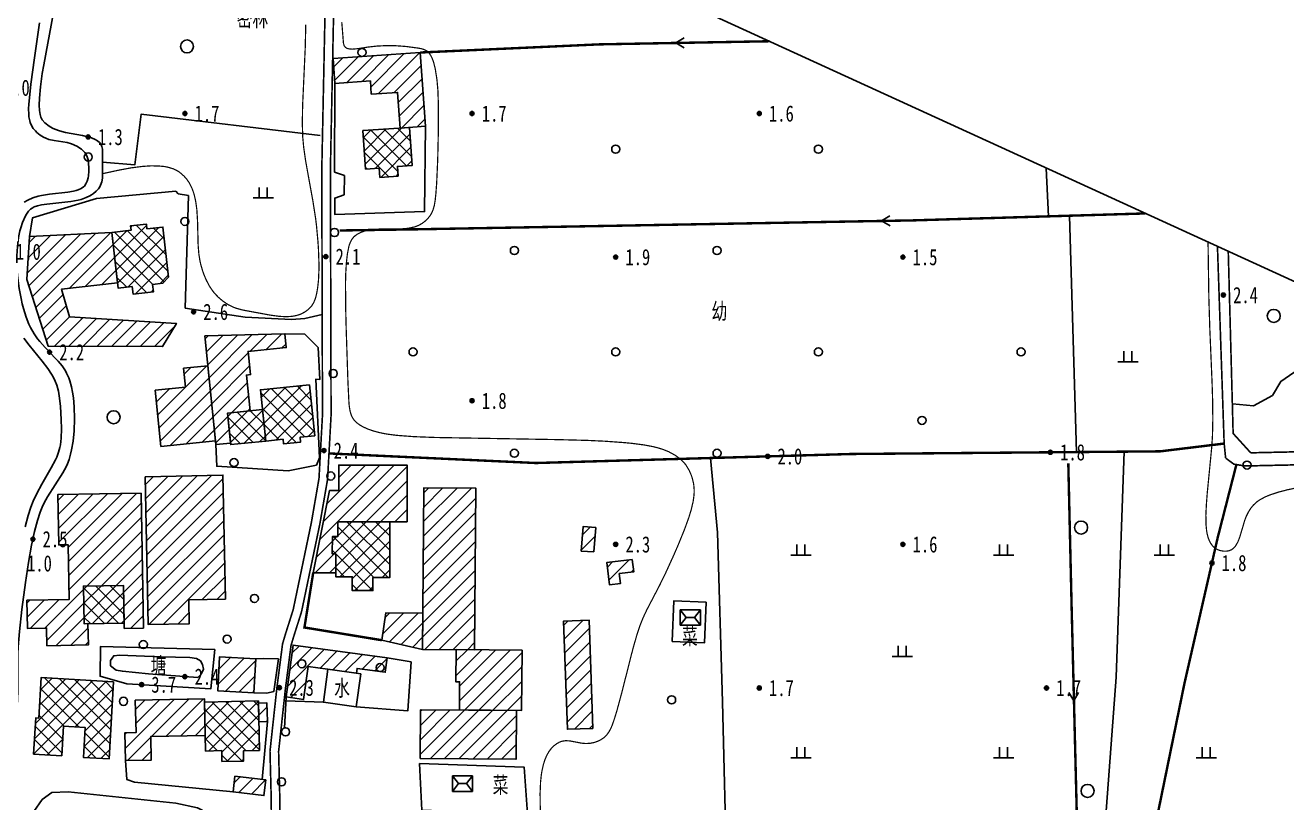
# Model space of a CAD drawing. Header units: metres. Extents: x 494039 to 619385, y 3351420 to 3402703.
# Drawn here: x 587163.4 to 587474.6, y 3394197.6 to 3394389.4 of the extents above; entities that cross this region are included whole.
import ezdxf
from ezdxf.enums import TextEntityAlignment as Align

# ---------------------------------------------------------------- set-up
doc = ezdxf.new("R2010")
doc.units = ezdxf.units.M
for name, pattern in [('2430', [0]), ('2450', [0]), ('4410a', [0]), ('4430', [0]), ('8521', [0]), ('8522', [0]), ('9610', [0])]:
    doc.linetypes.add(name, pattern=pattern)
for name, color, linetype in [('210100', 130, 'Continuous'), ('220200', 130, 'Continuous'), ('230102', 141, 'Continuous'), ('261000', 141, 'Continuous'), ('261301', 141, 'Continuous'), ('310300', 8, 'Continuous'), ('310500', 8, 'Continuous'), ('330400', 8, 'Continuous'), ('380201', 8, '2430'), ('380202', 8, '2450'), ('440100', 8, 'Continuous'), ('440300', 8, '4430'), ('510301', 8, 'Continuous'), ('720100', 8, 'Continuous'), ('760201', 8, '8521'), ('760202', 8, '8522'), ('810100', 8, '9610'), ('810302', 8, 'Continuous'), ('810501', 8, 'Continuous'), ('810502', 8, 'Continuous'), ('范围线', 8, 'Continuous')]:
    doc.layers.add(name, color=color, linetype=linetype)
doc.layers.add('710101', color=8, linetype='Continuous', lineweight=0)
pattern_1 = [(45, (0, 0), (-1.767766953, 1.767766953), []), (135, (0, 0), (-1.767766953, -1.767766953), [])]
pattern_2 = [(45, (0, 0), (-1.767766953, 1.767766953), [])]

# ---------------------------------------------------------------- blocks, each defined once
blk = doc.blocks.new('gc170')
at = {"linetype": 'Continuous'}
blk.add_circle((0, 0), 0.5, dxfattribs=at)
blk = doc.blocks.new('gu')
at = {"flags": 128}
for points in [[(3.75, 0), (-3.75, 0)], [(2.71, -0.6), (3.75, 0), (3.75, 0), (2.71, 0.6)]]:
    blk.add_lwpolyline(points, dxfattribs=at)
blk = doc.blocks.new('p_point')
for radius in [0.25, 0.2, 0.15, 0.1, 0.05]:
    blk.add_circle((0, 0), radius)
blk.add_point((0, 0))
blk = doc.blocks.new('vm')
at = {"linetype": 'Continuous'}
for p, q in [((1.25, 0), (-1.25, 0)), ((-0.5, 0), (-0.5, 1.3)), ((0.5, 1.3), (0.5, 0))]:
    blk.add_line(p, q, dxfattribs=at)
blk = doc.blocks.new('v1')
blk.add_circle((0, 0), 0.8)
blk = doc.blocks.new('mf')
for p, q in [((1.25, 0.95), (-1.25, 0.95)), ((-1.25, 0.95), (-1.25, -0.95)), ((0.5, 0), (-0.5, 0)), ((1.25, -0.95), (1.25, 0.95)), ((-1.25, -0.95), (1.25, -0.95))]:
    blk.add_line(p, q)
at = {"flags": 128}
for points in [[(-1.25, -0.95), (-0.5, 0), (-1.25, 0.95)], [(1.25, -0.95), (0.5, 0), (1.25, 0.95)]]:
    blk.add_lwpolyline(points, dxfattribs=at)
blk = doc.blocks.new('1-3&1-4')
at = {"layer": '310300', "linetype": 'Continuous'}
h = blk.add_hatch(dxfattribs=at)
h.set_pattern_fill('ANSI31', color=8, scale=20, style=0)
h.set_pattern_definition(pattern_2)
h.paths.add_polyline_path([(587255.8458, 3394364.0842), (587255.2409, 3394372.8878), (587248.7495, 3394372.4418), (587248.526, 3394375.6945), (587239.8057, 3394375.0953), (587239.3836, 3394381.2389), (587260.854, 3394382.7141), (587262.1045, 3394364.5142)])
h = blk.add_hatch(dxfattribs=at)
h.set_pattern_fill('ANSI31', color=8, scale=20, style=0)
h.set_pattern_definition(pattern_2)
h.paths.add_polyline_path([(587184.7721, 3394338.3382), (587186.1569, 3394325.9302), (587172.3662, 3394324.3669), (587174.2916, 3394317.5207), (587200.665, 3394315.8805), (587197.2608, 3394310.1551), (587169.0195, 3394310.3024), (587163.8126, 3394326.6832), (587164.4448, 3394337.2939)])
h = blk.add_hatch(dxfattribs=at)
h.set_pattern_fill('ANSI31', color=8, scale=20, style=0)
h.set_pattern_definition(pattern_2)
h.paths.add_polyline_path([(587213.2993, 3394293.7571), (587214.0483, 3394286.3603), (587210.4224, 3394285.9932), (587207.708, 3394312.8001), (587227.4435, 3394313.3341), (587227.7877, 3394309.9355), (587218.3818, 3394308.9831), (587218.962, 3394303.2531), (587217.9482, 3394303.1505), (587218.8425, 3394294.3184)])
h = blk.add_hatch(dxfattribs=at)
h.set_pattern_fill('ANSI31', color=8, scale=20, style=0)
h.set_pattern_definition(pattern_2)
h.paths.add_polyline_path([(587210.3303, 3394286.9026), (587196.8543, 3394285.5381), (587195.4512, 3394299.395), (587202.9109, 3394300.1504), (587202.4377, 3394304.8232), (587208.454, 3394305.4324)])
h = blk.add_hatch(dxfattribs=at)
h.set_pattern_fill('ANSI31', color=8, scale=20, style=0)
h.set_pattern_definition(pattern_2)
h.paths.add_polyline_path([(587239.9826, 3394254.3852), (587234.4321, 3394254.3904), (587238.4562, 3394274.7107), (587240.7452, 3394274.7085), (587240.751, 3394280.9478), (587257.5931, 3394280.932), (587257.5801, 3394266.9505), (587240.4721, 3394266.9665), (587240.4687, 3394263.2885), (587239.1503, 3394263.2897), (587239.1463, 3394259.0319), (587239.9869, 3394259.0312)])
h = blk.add_hatch(dxfattribs=at)
h.set_pattern_fill('ANSI31', color=8, scale=20, style=0)
h.set_pattern_definition(pattern_2)
h.paths.add_polyline_path([(587192.9754, 3394278.0841), (587212.1434, 3394278.4757), (587212.7686, 3394247.8703), (587203.7193, 3394247.6854), (587203.8393, 3394241.8104), (587193.7207, 3394241.6036)])
h = blk.add_hatch(dxfattribs=at)
h.set_pattern_fill('ANSI31', color=8, scale=20, style=0)
h.set_pattern_definition(pattern_2)
h.paths.add_polyline_path([(587177.8837, 3394241.8113), (587178.8659, 3394241.8284), (587178.9574, 3394236.5728), (587168.7169, 3394236.3946), (587168.6416, 3394240.719), (587163.9046, 3394240.6365), (587163.7833, 3394247.6056), (587174.1849, 3394247.7866), (587173.9497, 3394261.3019), (587171.6384, 3394261.2617), (587171.4228, 3394273.6529), (587191.9676, 3394274.0103), (587192.5468, 3394240.7199), (587187.8067, 3394240.6374), (587187.6217, 3394251.2739), (587177.722, 3394251.1016)])
h = blk.add_hatch(dxfattribs=at)
h.set_pattern_fill('ANSI31', color=8, scale=20, style=0)
h.set_pattern_definition(pattern_2)
h.paths.add_polyline_path([(587261.4062, 3394235.4843), (587261.7304, 3394275.3417), (587274.5516, 3394275.2374), (587274.2274, 3394235.38)])
h = blk.add_hatch(dxfattribs=at)
h.set_pattern_fill('ANSI31', color=8, scale=20, style=0)
h.set_pattern_definition(pattern_2)
h.paths.add_polyline_path([(587303.654, 3394259.5095), (587300.5425, 3394259.7497), (587301.0061, 3394265.7563), (587304.1176, 3394265.5162)])
h = blk.add_hatch(dxfattribs=at)
h.set_pattern_fill('ANSI31', color=8, scale=20, style=0)
h.set_pattern_definition(pattern_2)
h.paths.add_polyline_path([(587313.1266, 3394257.6907), (587313.4952, 3394254.6079), (587309.9328, 3394254.1819), (587310.2287, 3394251.7071), (587307.5694, 3394251.3891), (587306.9048, 3394256.9468)])
h = blk.add_hatch(dxfattribs=at)
h.set_pattern_fill('ANSI31', color=8, scale=20, style=0)
h.set_pattern_definition(pattern_2)
h.paths.add_polyline_path([(587261.4789, 3394244.4242), (587261.4062, 3394235.4843), (587251.3373, 3394237.7503), (587252.3298, 3394244.4917)])
h = blk.add_hatch(dxfattribs=at)
h.set_pattern_fill('ANSI31', color=8, scale=20, style=0)
h.set_pattern_definition(pattern_2)
h.paths.add_polyline_path([(587303.4297, 3394215.9877), (587297.1397, 3394215.7669), (587296.202, 3394242.4807), (587302.492, 3394242.7015)])
h = blk.add_hatch(dxfattribs=at)
h.set_pattern_fill('ANSI31', color=8, scale=20, style=0)
h.set_pattern_definition(pattern_2)
h.paths.add_polyline_path([(587252.6865, 3394233.439), (587252.2054, 3394229.8501), (587245.2341, 3394230.7847), (587245.0794, 3394229.6302), (587233.1541, 3394231.2289), (587232.0723, 3394223.1597), (587227.7405, 3394223.7404), (587229.4582, 3394236.5531)])
h = blk.add_hatch(dxfattribs=at)
h.set_pattern_fill('ANSI31', color=8, scale=20, style=0)
h.set_pattern_definition(pattern_2)
h.paths.add_polyline_path([(587285.9717, 3394235.2844), (587285.8507, 3394220.4078), (587270.5036, 3394220.5326), (587270.5602, 3394227.4826), (587269.6168, 3394227.4903), (587269.6812, 3394235.417)])
h = blk.add_hatch(dxfattribs=at)
h.set_pattern_fill('ANSI31', color=8, scale=20, style=0)
h.set_pattern_definition(pattern_2)
h.paths.add_polyline_path([(587220.2557, 3394233.1753), (587219.8031, 3394224.7935), (587210.8631, 3394225.2763), (587211.3157, 3394233.6581)])
h = blk.add_hatch(dxfattribs=at)
h.set_pattern_fill('ANSI31', color=8, scale=20, style=0)
h.set_pattern_definition(pattern_2)
h.paths.add_polyline_path([(587207.7825, 3394214.2755), (587194.3501, 3394213.9873), (587194.4746, 3394208.1867), (587188.1191, 3394208.0504), (587187.972, 3394214.9091), (587190.7106, 3394214.9679), (587190.54, 3394222.9221), (587207.5892, 3394223.2879)])
h = blk.add_hatch(dxfattribs=at)
h.set_pattern_fill('ANSI31', color=8, scale=20, style=0)
h.set_pattern_definition(pattern_2)
h.paths.add_polyline_path([(587220.9244, 3394222.2334), (587223.0183, 3394222.2783), (587223.1173, 3394217.6624), (587221.0234, 3394217.6175)])
h = blk.add_hatch(dxfattribs=at)
h.set_pattern_fill('ANSI31', color=8, scale=20, style=0)
h.set_pattern_definition(pattern_2)
h.paths.add_polyline_path([(587284.5766, 3394220.4181), (587284.4787, 3394208.3827), (587260.8283, 3394208.5751), (587260.9262, 3394220.6105)])
h = blk.add_hatch(dxfattribs=at)
h.set_pattern_fill('ANSI31', color=8, scale=20, style=0)
h.set_pattern_definition(pattern_2)
h.paths.add_polyline_path([(587222.7381, 3394203.2641), (587222.2624, 3394199.3993), (587214.6473, 3394200.3367), (587215.123, 3394204.2015)])
at = {"layer": '310500', "linetype": 'Continuous'}
h = blk.add_hatch(dxfattribs=at)
h.set_pattern_fill('ANSI37', color=8, scale=20, style=0)
h.set_pattern_definition(pattern_1)
h.paths.add_polyline_path([(587258.2043, 3394364.2462), (587258.8488, 3394354.866), (587255.2048, 3394354.6156), (587255.3687, 3394352.2298), (587250.8998, 3394351.9228), (587250.7426, 3394354.2101), (587247.3628, 3394353.9779), (587246.7115, 3394363.4566)])
h = blk.add_hatch(dxfattribs=at)
h.set_pattern_fill('ANSI37', color=8, scale=20, style=0)
h.set_pattern_definition(pattern_1)
h.paths.add_polyline_path([(587198.7278, 3394327.3358), (587197.3681, 3394325.7892), (587194.8202, 3394325.5048), (587195.0243, 3394323.6761), (587189.9704, 3394323.1121), (587189.763, 3394324.9704), (587186.307, 3394324.5847), (587184.7721, 3394338.3382), (587189.5072, 3394338.8667), (587189.3847, 3394339.9639), (587193.2604, 3394340.3964), (587193.3917, 3394339.2198), (587197.3521, 3394339.6619)])
h = blk.add_hatch(dxfattribs=at)
h.set_pattern_fill('ANSI37', color=8, scale=20, style=0)
h.set_pattern_definition(pattern_1)
h.paths.add_polyline_path([(587233.5284, 3394300.7721), (587234.8034, 3394288.1802), (587231.21, 3394287.8164), (587231.3322, 3394286.6088), (587227.1161, 3394286.1819), (587227.0026, 3394287.3025), (587222.709, 3394286.8677), (587221.4251, 3394299.5466)])
h = blk.add_hatch(dxfattribs=at)
h.set_pattern_fill('ANSI37', color=8, scale=20, style=0)
h.set_pattern_definition(pattern_1)
h.paths.add_polyline_path([(587222.709, 3394286.8677), (587214.0853, 3394285.9945), (587213.2993, 3394293.7571), (587221.923, 3394294.6303)])
h = blk.add_hatch(dxfattribs=at)
h.set_pattern_fill('ANSI37', color=8, scale=20, style=0)
h.set_pattern_definition(pattern_1)
h.paths.add_polyline_path([(587253.3061, 3394266.9545), (587253.2933, 3394253.2108), (587249.1576, 3394253.2146), (587249.1546, 3394249.9947), (587244.0571, 3394249.9994), (587244.0603, 3394253.4143), (587239.9817, 3394253.4181), (587239.9869, 3394259.0312), (587239.1463, 3394259.0319), (587239.1503, 3394263.2897), (587240.4687, 3394263.2885), (587240.4721, 3394266.9665)])
h = blk.add_hatch(dxfattribs=at)
h.set_pattern_fill('ANSI37', color=8, scale=20, style=0)
h.set_pattern_definition(pattern_1)
h.paths.add_polyline_path([(587187.6217, 3394251.2739), (587187.7833, 3394241.9836), (587177.8837, 3394241.8113), (587177.722, 3394251.1016)])
h = blk.add_hatch(dxfattribs=at)
h.set_pattern_fill('ANSI37', color=8, scale=20, style=0)
h.set_pattern_definition(pattern_1)
h.paths.add_polyline_path([(587185.1872, 3394227.5072), (587184.0642, 3394208.4459), (587177.7469, 3394208.8181), (587178.1823, 3394216.2089), (587172.8255, 3394216.5245), (587172.3976, 3394209.2608), (587165.4528, 3394209.6699), (587165.9782, 3394218.5882), (587166.7605, 3394218.5422), (587167.3505, 3394228.558)])
h = blk.add_hatch(dxfattribs=at)
h.set_pattern_fill('ANSI37', color=8, scale=20, style=0)
h.set_pattern_definition(pattern_1)
h.paths.add_polyline_path([(587221.1753, 3394210.5387), (587217.212, 3394210.4536), (587217.2658, 3394207.9482), (587211.9138, 3394207.8334), (587211.8567, 3394210.499), (587207.8654, 3394210.4134), (587207.6068, 3394222.465), (587220.9133, 3394222.7504)])
at = {"layer": '210100', "color": 141, "linetype": 'Continuous', "flags": 128}
for points in [[(587163.3415, 3394265.6741), (587164.1081, 3394268.489), (587164.8006, 3394270.5991), (587165.368, 3394272.041), (587166.2494, 3394273.9116), (587167.5037, 3394276.2365), (587169.8077, 3394280.2855), (587170.8275, 3394282.2411), (587171.1428, 3394282.9346), (587171.6132, 3394284.1702), (587171.9062, 3394285.2472), (587172.0464, 3394285.9755), (587172.2356, 3394287.6066), (587172.3088, 3394289.8755), (587172.2625, 3394292.216), (587172.0994, 3394295.36), (587171.873, 3394297.4902), (587171.5705, 3394299.1911), (587171.173, 3394300.6534), (587170.785, 3394301.6702), (587170.2577, 3394302.7257), (587169.8806, 3394303.3661), (587168.955, 3394304.7353), (587167.557, 3394306.543), (587164.316, 3394310.5493), (587163.0769, 3394312.2607)], [(587163.0946, 3394345.8046), (587164.0128, 3394346.3246), (587165.2559, 3394346.8535), (587166.6051, 3394347.2603), (587167.3678, 3394347.4341), (587169.4039, 3394347.7692), (587173.8679, 3394348.2746), (587175.3123, 3394348.5244), (587175.9343, 3394348.6832), (587176.4073, 3394348.8375), (587177.1661, 3394349.1786), (587177.7277, 3394349.5583), (587177.9712, 3394349.7837), (587178.3689, 3394350.3123), (587178.6535, 3394350.9369), (587178.8768, 3394351.7821), (587178.9595, 3394352.3076), (587179.0509, 3394353.471), (587179.0626, 3394354.4389), (587179.0287, 3394355.1355), (587178.8693, 3394356.2211), (587178.6339, 3394357.0013), (587178.4713, 3394357.3685), (587178.058, 3394358.0277), (587177.2754, 3394358.8359), (587176.1485, 3394359.604), (587174.7914, 3394360.2117), (587173.6881, 3394360.5218), (587170.533, 3394361.0076), (587169.2359, 3394361.2892), (587168.4348, 3394361.5693), (587167.8944, 3394361.8267), (587167.0345, 3394362.3638), (587166.2467, 3394363.0157), (587165.8882, 3394363.3785), (587165.3754, 3394364.003), (587164.9522, 3394364.6753), (587164.6152, 3394365.4464), (587164.4875, 3394365.8649), (587164.3004, 3394366.8383), (587164.2464, 3394367.3942), (587164.2282, 3394368.8712), (587164.2848, 3394369.9058), (587164.7976, 3394374.9164), (587165.6852, 3394381.4249), (587166.9331, 3394390.038)]]:
    blk.add_lwpolyline(points, dxfattribs=at)
at = {"layer": '220200', "color": 141, "linetype": 'Continuous', "const_width": 0.6, "elevation": 2.5108, "flags": 128}
blk.add_lwpolyline([(587346.9867, 3394385.4898), (587305.0506, 3394384.724), (587260.854, 3394382.7141)], dxfattribs=at)
at = {"layer": '220200', "color": 141, "linetype": 'Continuous', "const_width": 0.6, "flags": 128}
for points in [[(587439.732, 3394343.0147), (587382.1502, 3394341.2967), (587260.1738, 3394339.106), (587240.9575, 3394338.8128)], [(587233.2328, 3394177.4982), (587238.9839, 3394177.3027), (587291.9549, 3394178.1783), (587413.581, 3394180.4248), (587423.1671, 3394180.7389), (587421.5379, 3394246.0063), (587420.718, 3394281.3492)]]:
    blk.add_lwpolyline(points, dxfattribs=at)
at = {"layer": '230102', "color": 141, "linetype": 'Continuous', "elevation": 2.4057, "flags": 128}
blk.add_lwpolyline([(587196.9272, 3394233.652), (587186.6513, 3394234.0252), (587185.2304, 3394233.8937), (587184.4433, 3394232.7753), (587184.3947, 3394231.4618), (587185.8207, 3394230.3701), (587187.3514, 3394230.0703), (587193.7959, 3394229.412), (587205.9635, 3394228.5245), (587206.8237, 3394229.3554), (587207.3403, 3394230.6347), (587207.1378, 3394231.7313), (587206.5941, 3394232.6646), (587205.602, 3394233.2544), (587204.0176, 3394233.464)], close=True, dxfattribs=at)
at = {"layer": '261000', "color": 141, "linetype": 'Continuous', "elevation": 2.8232, "flags": 128}
blk.add_lwpolyline([(587246.1526, 3394229.4863), (587245.0605, 3394221.3407), (587236.9388, 3394222.4296), (587238.0308, 3394230.5751)], close=True, dxfattribs=at)
at = {"layer": '310300', "color": 8, "linetype": 'Continuous', "flags": 128}
for points in [[(587255.8458, 3394364.0842), (587255.2409, 3394372.8878), (587248.7495, 3394372.4418), (587248.526, 3394375.6945), (587239.8057, 3394375.0953), (587239.3836, 3394381.2389), (587260.854, 3394382.7141), (587262.1045, 3394364.5142)], [(587184.7721, 3394338.3382), (587186.1569, 3394325.9302), (587172.3662, 3394324.3669), (587174.2916, 3394317.5207), (587200.665, 3394315.8805), (587197.2608, 3394310.1551), (587169.0195, 3394310.3024), (587163.8126, 3394326.6832), (587164.4448, 3394337.2939)], [(587213.2993, 3394293.7571), (587214.0483, 3394286.3603), (587210.4224, 3394285.9932), (587207.708, 3394312.8001), (587227.4435, 3394313.3341), (587227.7877, 3394309.9355), (587218.3818, 3394308.9831), (587218.962, 3394303.2531), (587217.9482, 3394303.1505), (587218.8425, 3394294.3184)], [(587239.9826, 3394254.3852), (587234.4321, 3394254.3904), (587238.4562, 3394274.7107), (587240.7452, 3394274.7085), (587240.751, 3394280.9478), (587257.5931, 3394280.932), (587257.5801, 3394266.9505), (587240.4721, 3394266.9665), (587240.4687, 3394263.2885), (587239.1503, 3394263.2897), (587239.1463, 3394259.0319), (587239.9869, 3394259.0312)], [(587192.9754, 3394278.0841), (587212.1434, 3394278.4757), (587212.7686, 3394247.8703), (587203.7193, 3394247.6854), (587203.8393, 3394241.8104), (587193.7207, 3394241.6036)], [(587177.8837, 3394241.8113), (587178.8659, 3394241.8284), (587178.9574, 3394236.5728), (587168.7169, 3394236.3946), (587168.6416, 3394240.719), (587163.9046, 3394240.6365), (587163.7833, 3394247.6056), (587174.1849, 3394247.7866), (587173.9497, 3394261.3019), (587171.6384, 3394261.2617), (587171.4228, 3394273.6529), (587191.9676, 3394274.0103), (587192.5468, 3394240.7199), (587187.8067, 3394240.6374), (587187.6217, 3394251.2739), (587177.722, 3394251.1016)], [(587303.654, 3394259.5095), (587300.5425, 3394259.7497), (587301.0061, 3394265.7563), (587304.1176, 3394265.5162)], [(587313.1266, 3394257.6907), (587313.4952, 3394254.6079), (587309.9328, 3394254.1819), (587310.2287, 3394251.7071), (587307.5694, 3394251.3891), (587306.9048, 3394256.9468)], [(587261.4789, 3394244.4242), (587261.4062, 3394235.4843), (587251.3373, 3394237.7503), (587252.3298, 3394244.4917)], [(587303.4297, 3394215.9877), (587297.1397, 3394215.7669), (587296.202, 3394242.4807), (587302.492, 3394242.7015)], [(587285.9717, 3394235.2844), (587285.8507, 3394220.4078), (587270.5036, 3394220.5326), (587270.5602, 3394227.4826), (587269.6168, 3394227.4903), (587269.6812, 3394235.417)], [(587220.9244, 3394222.2334), (587223.0183, 3394222.2783), (587223.1173, 3394217.6624), (587221.0234, 3394217.6175)], [(587284.5766, 3394220.4181), (587284.4787, 3394208.3827), (587260.8283, 3394208.5751), (587260.9262, 3394220.6105)], [(587222.7381, 3394203.2641), (587222.2624, 3394199.3993), (587214.6473, 3394200.3367), (587215.123, 3394204.2015)]]:
    blk.add_lwpolyline(points, close=True, dxfattribs=at)
for points, elevation in [([(587210.3303, 3394286.9026), (587196.8543, 3394285.5381), (587195.4512, 3394299.395), (587202.9109, 3394300.1504), (587202.4377, 3394304.8232), (587208.454, 3394305.4324)], 6.5461), ([(587261.4062, 3394235.4843), (587261.7304, 3394275.3417), (587274.5516, 3394275.2374), (587274.2274, 3394235.38)], 6.9093), ([(587252.6865, 3394233.439), (587252.2054, 3394229.8501), (587245.2341, 3394230.7847), (587245.0794, 3394229.6302), (587233.1541, 3394231.2289), (587232.0723, 3394223.1597), (587227.7405, 3394223.7404), (587229.4582, 3394236.5531)], 4.7858), ([(587220.2557, 3394233.1753), (587219.8031, 3394224.7935), (587210.8631, 3394225.2763), (587211.3157, 3394233.6581)], 5.3329), ([(587207.7825, 3394214.2755), (587194.3501, 3394213.9873), (587194.4746, 3394208.1867), (587188.1191, 3394208.0504), (587187.972, 3394214.9091), (587190.7106, 3394214.9679), (587190.54, 3394222.9221), (587207.5892, 3394223.2879)], 5.9038)]:
    blk.add_lwpolyline(points, close=True, dxfattribs=dict(at, elevation=elevation))
at = {"layer": '310500', "color": 8, "linetype": 'Continuous', "flags": 128}
for points in [[(587258.2043, 3394364.2462), (587258.8488, 3394354.866), (587255.2048, 3394354.6156), (587255.3687, 3394352.2298), (587250.8998, 3394351.9228), (587250.7426, 3394354.2101), (587247.3628, 3394353.9779), (587246.7115, 3394363.4566)], [(587253.3061, 3394266.9545), (587253.2933, 3394253.2108), (587249.1576, 3394253.2146), (587249.1546, 3394249.9947), (587244.0571, 3394249.9994), (587244.0603, 3394253.4143), (587239.9817, 3394253.4181), (587239.9869, 3394259.0312), (587239.1463, 3394259.0319), (587239.1503, 3394263.2897), (587240.4687, 3394263.2885), (587240.4721, 3394266.9665)], [(587187.6217, 3394251.2739), (587187.7833, 3394241.9836), (587177.8837, 3394241.8113), (587177.722, 3394251.1016)], [(587185.1872, 3394227.5072), (587184.0642, 3394208.4459), (587177.7469, 3394208.8181), (587178.1823, 3394216.2089), (587172.8255, 3394216.5245), (587172.3976, 3394209.2608), (587165.4528, 3394209.6699), (587165.9782, 3394218.5882), (587166.7605, 3394218.5422), (587167.3505, 3394228.558)]]:
    blk.add_lwpolyline(points, close=True, dxfattribs=at)
for points, elevation in [([(587198.7278, 3394327.3358), (587197.3681, 3394325.7892), (587194.8202, 3394325.5048), (587195.0243, 3394323.6761), (587189.9704, 3394323.1121), (587189.763, 3394324.9704), (587186.307, 3394324.5847), (587184.7721, 3394338.3382), (587189.5072, 3394338.8667), (587189.3847, 3394339.9639), (587193.2604, 3394340.3964), (587193.3917, 3394339.2198), (587197.3521, 3394339.6619)], 14.0979), ([(587233.5284, 3394300.7721), (587234.8034, 3394288.1802), (587231.21, 3394287.8164), (587231.3322, 3394286.6088), (587227.1161, 3394286.1819), (587227.0026, 3394287.3025), (587222.709, 3394286.8677), (587221.4251, 3394299.5466)], 10.2918), ([(587222.709, 3394286.8677), (587214.0853, 3394285.9945), (587213.2993, 3394293.7571), (587221.923, 3394294.6303)], 9.0429), ([(587221.1753, 3394210.5387), (587217.212, 3394210.4536), (587217.2658, 3394207.9482), (587211.9138, 3394207.8334), (587211.8567, 3394210.499), (587207.8654, 3394210.4134), (587207.6068, 3394222.465), (587220.9133, 3394222.7504)], 10.8315)]:
    blk.add_lwpolyline(points, close=True, dxfattribs=dict(at, elevation=elevation))
at = {"layer": '330400', "color": 8, "linetype": 'Continuous', "flags": 128}
for points, elevation in [([(587322.9766, 3394237.4358), (587323.3658, 3394247.4379), (587331.3653, 3394247.1267), (587330.9761, 3394237.1246)], 6.078), ([(587260.6703, 3394207.3347), (587286.4708, 3394206.4395), (587287.2875, 3394194.8932), (587261.233, 3394195.8296)], 5.1494)]:
    blk.add_lwpolyline(points, close=True, dxfattribs=dict(at, elevation=elevation))
at = {"layer": '380201', "color": 8, "linetype": '2430', "const_width": 0.6, "flags": 128}
blk.add_lwpolyline([(587234.4321, 3394254.3904), (587232.266, 3394240.882), (587251.3373, 3394237.7503)], dxfattribs=at)
at = {"layer": '380202', "color": 8, "linetype": '2450', "flags": 128}
for points, elevation in [([(587239.8057, 3394375.0953), (587239.7188, 3394353.2163), (587242.1222, 3394352.3365), (587242.0609, 3394347.6193), (587239.7455, 3394346.8013), (587239.7353, 3394342.7851), (587261.923, 3394343.4944), (587262.1045, 3394364.5142)], 4.6885), ([(587336.4957, 3394178.9865), (587335.3878, 3394222.5784), (587334.1867, 3394264.2844), (587332.4673, 3394282.686)], 3.01), ([(587221.8401, 3394203.3747), (587223.1173, 3394217.6624)], 5.0274)]:
    blk.add_lwpolyline(points, dxfattribs=dict(at, elevation=elevation))
for points in [[(587202.8003, 3394319.6793), (587203.634, 3394347.4033), (587201.1309, 3394347.8674), (587200.5029, 3394348.5331), (587180.9762, 3394346.6869), (587165.1468, 3394341.927), (587164.4448, 3394337.2939)], [(587210.4224, 3394285.9932), (587210.6167, 3394280.6718), (587228.2381, 3394279.5562), (587235.2188, 3394280.9636), (587235.9662, 3394282.7128), (587235.0661, 3394302.1105), (587236.0796, 3394302.093), (587235.6371, 3394309.9595), (587232.3243, 3394313.2444), (587227.4435, 3394313.3341)], [(587219.8031, 3394224.7935), (587223.0042, 3394224.6857), (587224.7282, 3394225.1238), (587225.8324, 3394233.1252), (587222.2186, 3394233.2008), (587220.2557, 3394233.1753)], [(587245.0605, 3394221.3407), (587257.7345, 3394220.3038), (587258.56, 3394232.3719), (587252.6865, 3394233.439)], [(587227.7405, 3394223.7404), (587227.319, 3394216.045)], [(587227.6877, 3394222.7776), (587236.9388, 3394222.4296)], [(587188.1191, 3394208.0504), (587188.4128, 3394203.4057), (587190.3473, 3394202.7458), (587214.6473, 3394200.3367)]]:
    blk.add_lwpolyline(points, dxfattribs=at)
at = {"layer": '440100', "color": 8, "linetype": '4410a', "const_width": 0.4, "flags": 128}
for points in [[(587228.6095, 3394054.9542), (587228.8219, 3394060.3786), (587228.4119, 3394063.3585), (587227.1099, 3394081.4956), (587227.4789, 3394098.5319), (587226.9087, 3394123.9293), (587225.3353, 3394154.4915), (587224.2911, 3394177.8449), (587224.0581, 3394199.2315), (587223.7702, 3394210.3833), (587225.4543, 3394225.8973), (587226.868, 3394236.8466), (587227.5328, 3394239.1008), (587229.4885, 3394245.2707), (587233.9907, 3394266.8487), (587235.8578, 3394277.6496), (587236.7171, 3394293.2939), (587236.5452, 3394353.7353), (587237.3249, 3394391.6639), (587238.618, 3394407.1067), (587240.8997, 3394423.6712), (587241.355, 3394429.3145), (587241.0565, 3394431.4553), (587240.0233, 3394433.8284), (587239.0103, 3394434.9405)], [(587457.5186, 3394334.8689), (587459.1728, 3394286.2529), (587459.5336, 3394282.671)], [(587465.7261, 3394283.9692), (587538.9242, 3394285.577), (587551.774, 3394285.9951), (587564.0534, 3394286.0784)]]:
    blk.add_lwpolyline(points, dxfattribs=at)
at = {"layer": '440100', "color": 8, "linetype": 'Continuous', "const_width": 0.4, "flags": 128}
for points in [[(587231.675, 3394055.2064), (587230.5229, 3394063.5793), (587229.233, 3394081.5487), (587229.6008, 3394098.5327), (587229.0289, 3394124.0077), (587227.4542, 3394154.5934), (587226.412, 3394177.9038), (587226.1792, 3394199.2704), (587225.8946, 3394210.2959), (587227.561, 3394225.647), (587228.9504, 3394236.408), (587229.5615, 3394238.4803), (587231.5432, 3394244.7321), (587236.0748, 3394266.4513), (587237.9692, 3394277.4099), (587238.8387, 3394293.2394), (587238.6667, 3394353.7158), (587239.4445, 3394391.5535), (587240.7273, 3394406.8733), (587243.0094, 3394423.441), (587243.4883, 3394429.3764), (587243.1175, 3394432.0359), (587242.5608, 3394433.3144)], [(587460.1827, 3394333.6488), (587461.3865, 3394288.7441), (587465.7261, 3394283.9692)], [(587459.5336, 3394282.671), (587461.57, 3394281.168), (587464.334, 3394280.727), (587539.0117, 3394282.3673), (587551.8371, 3394282.7846), (587570.9621, 3394282.9144)]]:
    blk.add_lwpolyline(points, dxfattribs=at)
at = {"layer": '440300', "color": 8, "linetype": '4430', "const_width": 0.6, "flags": 128}
for points in [[(587238.3211, 3394283.817), (587289.371, 3394281.4535), (587367.2103, 3394283.6795), (587443.4093, 3394284.3335), (587459.1728, 3394286.2529)], [(587402.8129, 3394043.8267), (587415.2359, 3394080.7917), (587431.3252, 3394143.8864), (587440.4504, 3394183.4975), (587449.3706, 3394227.0785), (587457.571, 3394263.0256), (587462.1921, 3394281.0688)]]:
    blk.add_lwpolyline(points, dxfattribs=at)
at = {"layer": '710101', "color": 8, "linetype": 'Continuous', "const_width": 0.3, "elevation": 2, "flags": 128}
for points in [[(587232.5948, 3394389.5935), (587232.4664, 3394383.9236), (587231.8189, 3394369.7325), (587231.7438, 3394365.2023), (587231.8489, 3394361.8171), (587232.0766, 3394359.3511), (587232.5666, 3394355.9361), (587234.3494, 3394346.0848), (587235.0096, 3394341.8912), (587235.243, 3394339.9746), (587235.5975, 3394336.1257), (587235.7232, 3394334.1976), (587235.8475, 3394330.7278), (587235.8478, 3394329.1881), (587235.7299, 3394326.5013), (587235.516, 3394324.5916), (587235.3159, 3394323.4514), (587235.0634, 3394322.3849), (587234.9036, 3394321.8651), (587234.554, 3394321.0171), (587234.0303, 3394320.1806), (587233.189, 3394319.3053), (587232.4502, 3394318.7578), (587231.377, 3394318.1897), (587230.272, 3394317.8241), (587229.1354, 3394317.6217), (587227.7399, 3394317.5467), (587226.0807, 3394317.6311), (587223.9187, 3394317.9188), (587217.5335, 3394319.0949), (587216.6712, 3394319.2813), (587215.2699, 3394319.684), (587214.7011, 3394319.9017), (587213.5873, 3394320.4473), (587213.0501, 3394320.7677), (587212.0207, 3394321.4914), (587211.0607, 3394322.3126), (587210.1844, 3394323.2204), (587209.7505, 3394323.7464), (587209.0329, 3394324.7691), (587208.6651, 3394325.3809), (587208.0109, 3394326.6524), (587207.4554, 3394327.9738), (587207.1552, 3394328.8186), (587206.6617, 3394330.5387), (587206.4702, 3394331.4087), (587206.2245, 3394332.9676), (587206.0405, 3394335.1552), (587205.8882, 3394341.2734), (587205.719, 3394343.9777), (587205.4302, 3394346.0438), (587205.0944, 3394347.5324), (587204.8985, 3394348.195), (587204.4641, 3394349.3564), (587203.7896, 3394350.6538), (587203.2261, 3394351.4621), (587202.5799, 3394352.2082), (587201.4799, 3394353.169), (587200.7988, 3394353.6041), (587199.8982, 3394354.0269), (587198.4625, 3394354.4529), (587197.7146, 3394354.589), (587196.1745, 3394354.7385), (587194.327, 3394354.7499), (587192.1844, 3394354.6053), (587189.5178, 3394354.2596), (587186.5793, 3394353.7162), (587182.4661, 3394352.8254)], [(587241.4735, 3394390.2674), (587241.8943, 3394384.9901), (587242.06, 3394384.3856), (587242.4008, 3394383.9593), (587242.7159, 3394383.7692), (587242.9916, 3394383.6692), (587243.6283, 3394383.5621), (587244.1044, 3394383.5479), (587245.4178, 3394383.6548), (587247.9466, 3394384.0521), (587250.2247, 3394384.3078), (587252.5577, 3394384.4143), (587253.7908, 3394384.4117), (587254.999, 3394384.3727), (587257.3953, 3394384.1948), (587260.3624, 3394383.794), (587261.0742, 3394383.6587), (587261.8301, 3394383.4364), (587262.3154, 3394383.1969), (587262.724, 3394382.8849), (587263.1838, 3394382.3623), (587263.5609, 3394381.7433), (587263.9381, 3394380.8729), (587264.1236, 3394380.3171), (587264.5513, 3394378.6012), (587264.9671, 3394375.9679), (587265.19, 3394373.3837), (587265.3247, 3394369.5579), (587265.3173, 3394363.8694), (587265.1459, 3394356.3047), (587264.8949, 3394350.6034), (587264.709, 3394348.0444), (587264.5189, 3394346.2153), (587264.2811, 3394344.8699), (587263.9756, 3394343.8352), (587263.6079, 3394343.018), (587263.1239, 3394342.2664), (587262.5355, 3394341.5788), (587262.1787, 3394341.2348), (587261.4053, 3394340.6234), (587260.465, 3394340.0802), (587259.4374, 3394339.6875), (587257.8217, 3394339.3461), (587256.1438, 3394339.2057), (587251.5317, 3394339.1947), (587249.5137, 3394339.1038), (587248.0944, 3394338.9096), (587246.981, 3394338.6345), (587246.1869, 3394338.3455), (587245.3949, 3394337.9488), (587244.7715, 3394337.5166), (587244.4199, 3394337.1929), (587244.1054, 3394336.8181), (587243.737, 3394336.2208), (587243.3868, 3394335.3938), (587243.2242, 3394334.866), (587242.8445, 3394332.9269), (587242.6037, 3394330.7612), (587242.4428, 3394327.9218), (587242.3966, 3394325.8145), (587242.4434, 3394319.5464), (587242.5618, 3394314.691), (587243.0003, 3394301.3991), (587243.2488, 3394296.2507), (587243.3287, 3394295.4437), (587243.5378, 3394294.2207), (587243.8194, 3394293.2874), (587244.1838, 3394292.5313), (587244.5757, 3394291.9839), (587245.0699, 3394291.4773), (587245.8419, 3394290.8854), (587246.7128, 3394290.3763), (587247.8967, 3394289.8398), (587249.2652, 3394289.3617), (587250.7278, 3394288.9699), (587251.8093, 3394288.7417), (587252.8878, 3394288.5554), (587255.0377, 3394288.2771), (587259.3207, 3394287.9526), (587264.6596, 3394287.7505), (587294.5165, 3394287.2302), (587301.9986, 3394287.0378), (587306.4126, 3394286.8287), (587311.2392, 3394286.481), (587313.0882, 3394286.3002), (587316.0263, 3394285.9175), (587318.202, 3394285.5114), (587319.2762, 3394285.2508), (587320.6885, 3394284.8211), (587322.1063, 3394284.2517), (587323.7889, 3394283.3368), (587325.1351, 3394282.332), (587325.8497, 3394281.6288), (587326.3979, 3394280.9478), (587327.2078, 3394279.5951), (587327.6824, 3394278.5002), (587327.898, 3394277.8724), (587328.2229, 3394276.5931), (587328.3292, 3394275.9487), (587328.414, 3394274.9275), (587328.4012, 3394273.9213), (587328.3093, 3394272.923), (587328.1533, 3394271.931), (587327.6952, 3394269.9615), (587327.0986, 3394268.006), (587326.0423, 3394265.0902), (587324.4649, 3394261.2248), (587323.423, 3394258.8209), (587321.4708, 3394254.5287), (587319.8709, 3394251.2496), (587316.6997, 3394245.1745), (587315.7482, 3394243.1255), (587315.0608, 3394241.3813), (587314.2702, 3394239.0096), (587313.3039, 3394235.6359), (587310.5758, 3394224.8763), (587309.376, 3394220.4375), (587308.7439, 3394218.3567), (587308.1699, 3394216.7247), (587307.934, 3394216.1694), (587307.4313, 3394215.2048), (587306.9314, 3394214.4877), (587306.5423, 3394214.0571), (587306.1644, 3394213.7203), (587305.49, 3394213.2517), (587304.747, 3394212.8689), (587303.8516, 3394212.5429), (587302.8104, 3394212.3177), (587301.6283, 3394212.2541), (587300.5414, 3394212.3691), (587297.7141, 3394212.9074), (587296.6896, 3394212.9586), (587295.911, 3394212.8518), (587295.4927, 3394212.723), (587295.1407, 3394212.5746), (587294.4624, 3394212.1878), (587293.8307, 3394211.7032), (587293.1195, 3394210.9835), (587292.5875, 3394210.2727), (587292.0754, 3394209.3817), (587291.6081, 3394208.3006), (587291.2037, 3394207.027), (587290.8481, 3394205.4202), (587290.7073, 3394204.5329), (587290.5225, 3394202.8038), (587290.401, 3394199.9454), (587290.4526, 3394195.67)], [(587476.8639, 3394275.2907), (587474.7235, 3394274.8354), (587472.5935, 3394274.2765), (587470.5991, 3394273.6286), (587469.2366, 3394273.0695), (587467.8079, 3394272.2814), (587467.1199, 3394271.7729), (587466.3767, 3394271.0663), (587465.7238, 3394270.2621), (587465.1541, 3394269.3656), (587464.6616, 3394268.3806), (587464.2801, 3394267.4208), (587463.0002, 3394263.117), (587462.5336, 3394261.9361), (587461.9432, 3394260.9354), (587461.5302, 3394260.472), (587461.0494, 3394260.1048), (587460.4905, 3394259.8485), (587459.9536, 3394259.7289), (587459.1826, 3394259.7029), (587458.7623, 3394259.7453), (587457.9997, 3394259.9212), (587457.5947, 3394260.0757), (587457.1967, 3394260.2818), (587456.5119, 3394260.8074), (587456.2208, 3394261.1217), (587455.7309, 3394261.8413), (587455.5283, 3394262.2419), (587455.1988, 3394263.114), (587454.9591, 3394264.0665), (587454.8305, 3394264.8241), (587454.6836, 3394266.4225), (587454.6617, 3394268.6536), (587454.7816, 3394271.1698), (587454.9963, 3394273.9845), (587456.124, 3394285.5383), (587456.291, 3394288.2774), (587456.3771, 3394292.3058), (587456.3083, 3394297.5901), (587456.1961, 3394301.1522), (587455.6197, 3394314.9044), (587455.3922, 3394322.377), (587455.1947, 3394335.9331)]]:
    blk.add_lwpolyline(points, dxfattribs=at)
at = {"layer": '760201', "color": 8, "linetype": '8521', "flags": 128}
blk.add_lwpolyline([(587128.1165, 3394040.8003), (587130.2334, 3394045.9317), (587131.3938, 3394048.4865), (587132.4539, 3394050.5651), (587133.964, 3394053.0807), (587134.3345, 3394053.6072), (587134.9384, 3394054.3337), (587135.7941, 3394055.0701), (587136.1871, 3394055.2974), (587136.8428, 3394055.5479), (587137.6373, 3394055.7052), (587138.1922, 3394055.7506), (587139.4384, 3394055.7276), (587141.4081, 3394055.5051), (587144.157, 3394055.0417), (587146.1738, 3394054.6276), (587150.7957, 3394053.5402), (587162.4878, 3394050.5874), (587166.3728, 3394049.7334), (587168.9655, 3394049.2835), (587170.2635, 3394049.1171), (587172.2138, 3394048.9745), (587173.5171, 3394048.9751), (587174.5008, 3394049.0379), (587175.4863, 3394049.147), (587177.6613, 3394049.5022), (587182.4492, 3394050.4885), (587184.8752, 3394050.9117), (587186.0116, 3394051.0622), (587187.9926, 3394051.2273), (587188.9737, 3394051.2502), (587190.4933, 3394051.1807), (587191.7583, 3394051.0029), (587192.5893, 3394050.8312), (587195.0402, 3394050.1298), (587197.4539, 3394049.2425), (587203.9007, 3394046.5416), (587206.8242, 3394045.3985), (587209.0056, 3394044.6702), (587211.3134, 3394044.0714), (587212.0832, 3394043.9247), (587213.0196, 3394043.8345), (587213.4289, 3394043.8497), (587214.0139, 3394043.9757), (587214.4857, 3394044.2419), (587214.7915, 3394044.5539), (587215.1193, 3394045.0831), (587215.3947, 3394045.7945), (587215.6222, 3394046.7665), (587215.7175, 3394047.4092), (587215.8337, 3394048.8789), (587215.8266, 3394050.9422), (587215.6906, 3394054.8786), (587215.7273, 3394055.7961), (587216.0534, 3394059.5629), (587216.0156, 3394060.8321), (587215.9371, 3394061.3767), (587215.7243, 3394062.1628), (587215.2982, 3394063.02), (587214.5562, 3394063.9196), (587213.6302, 3394064.663), (587213.2295, 3394064.9042), (587212.3899, 3394065.3017), (587211.2846, 3394065.6727), (587210.6003, 3394065.8458), (587198.6053, 3394068.0951), (587193.8457, 3394068.9272), (587192.1236, 3394069.1788), (587189.2459, 3394069.4911), (587187.6715, 3394069.5851), (587180.8366, 3394069.8286), (587179.7856, 3394069.9158), (587177.9484, 3394070.1577), (587176.3766, 3394070.4929), (587174.8945, 3394070.9727), (587174.4654, 3394071.1617), (587173.7234, 3394071.5816), (587173.1728, 3394072.0202), (587172.8631, 3394072.3509), (587172.4412, 3394072.9479), (587172.0602, 3394073.6995), (587171.7057, 3394074.6993), (587171.5551, 3394075.2686), (587171.3415, 3394076.3305), (587171.1769, 3394077.5291), (587171.04, 3394079.5065), (587171.035, 3394081.8557), (587171.0957, 3394083.4119), (587171.7124, 3394091.5219), (587171.8341, 3394093.4478), (587171.9089, 3394095.7602), (587171.8863, 3394097.7134), (587171.7064, 3394101.1355), (587171.2319, 3394106.5192), (587170.816, 3394110.4376), (587169.8216, 3394118.7763), (587169.0113, 3394124.3367), (587168.5431, 3394126.6707), (587168.2838, 3394127.716), (587167.7833, 3394129.3582), (587167.1946, 3394130.8334), (587165.5141, 3394134.1943), (587165.0558, 3394135.4183), (587164.7255, 3394136.6911), (587164.577, 3394137.4707), (587164.3271, 3394139.4532), (587164.2084, 3394141.1896), (587164.1274, 3394143.7981), (587164.157, 3394148.998), (587164.7639, 3394167.1425), (587164.9054, 3394173.1753), (587164.8807, 3394177.4679), (587164.811, 3394179.1772), (587164.5976, 3394181.727), (587164.3494, 3394183.4131), (587164.1561, 3394184.3649), (587163.7321, 3394185.9549), (587163.1154, 3394187.7431), (587162.1613, 3394189.9317), (587159.8992, 3394194.2401), (587159.1617, 3394195.9826), (587158.9323, 3394196.6877), (587158.5706, 3394198.133), (587158.4096, 3394199.0167), (587158.2028, 3394200.8058), (587158.1462, 3394202.6036), (587158.1781, 3394203.5198), (587158.2549, 3394204.4728), (587158.5126, 3394206.3649), (587159.0702, 3394209.1796), (587160.6563, 3394216.0255), (587161.1485, 3394218.8427), (587161.4023, 3394221.5155), (587161.5294, 3394225.2162), (587161.5866, 3394234.3325), (587161.6562, 3394236.1), (587161.9405, 3394239.8763), (587162.5345, 3394245.3142), (587163.4148, 3394252), (587164.169, 3394256.9084), (587164.9597, 3394261.2051), (587165.693, 3394264.5536), (587166.4073, 3394267.2487), (587167.0756, 3394269.2959), (587167.7658, 3394270.9977), (587168.4407, 3394272.3396), (587168.8857, 3394273.1142), (587172.6729, 3394279.0142), (587173.4576, 3394280.4845), (587173.8155, 3394281.2848), (587174.1876, 3394282.291), (587174.584, 3394283.6682), (587174.8206, 3394284.7223), (587175.1719, 3394286.8698), (587175.423, 3394289.4189), (587175.542, 3394292.3604), (587175.4835, 3394295.3053), (587175.2952, 3394297.5), (587175.0779, 3394298.9492), (587174.7955, 3394300.2647), (587174.3691, 3394301.7221), (587174.1102, 3394302.4314), (587173.587, 3394303.6057), (587173.2835, 3394304.1682), (587172.4593, 3394305.406), (587171.4958, 3394306.5774), (587170.8612, 3394307.272), (587168.262, 3394309.9671), (587166.947, 3394311.4381), (587166.4083, 3394312.1033), (587165.5616, 3394313.2878), (587164.6878, 3394314.842), (587164.3004, 3394315.6852), (587163.6297, 3394317.4281), (587162.9829, 3394319.5315), (587162.665, 3394320.7575), (587162.3795, 3394321.9964), (587161.8985, 3394324.5026), (587161.5434, 3394327.034), (587161.3981, 3394328.6242), (587161.3282, 3394330.0365), (587161.3316, 3394332.578), (587161.4685, 3394334.8253), (587161.7469, 3394337.0474), (587162.0721, 3394338.6871), (587162.2815, 3394339.495), (587162.7158, 3394340.8181), (587163.4384, 3394342.4024), (587163.7016, 3394342.8558), (587164.2138, 3394343.5753), (587164.7078, 3394344.084), (587165.0648, 3394344.3535), (587165.6274, 3394344.6495), (587166.4366, 3394344.9159), (587167.3951, 3394345.1129), (587168.7376, 3394345.3132), (587174.6183, 3394345.9688), (587176.4178, 3394346.3027), (587177.1674, 3394346.4961), (587178.3786, 3394346.9109), (587179.3048, 3394347.3483), (587179.7506, 3394347.6101), (587180.2208, 3394347.9328), (587180.905, 3394348.5131), (587181.439, 3394349.1044), (587181.7735, 3394349.5945), (587181.986, 3394350.0102), (587182.2472, 3394350.7759), (587182.4095, 3394351.7019), (587182.4563, 3394352.3039), (587182.4583, 3394358.3307), (587182.4071, 3394358.8382), (587182.2498, 3394359.5382), (587182.0076, 3394360.0747), (587181.6713, 3394360.5135), (587181.2451, 3394360.8862), (587180.6064, 3394361.2738), (587179.7155, 3394361.6457), (587179.0632, 3394361.8489), (587177.4823, 3394362.2148), (587173.3305, 3394362.9931), (587171.847, 3394363.3973), (587170.6887, 3394363.8258), (587170.1356, 3394364.0809), (587169.2875, 3394364.5586), (587168.2322, 3394365.3615), (587167.5872, 3394366.0925), (587167.2452, 3394366.7398), (587167.0262, 3394367.4476), (587166.88, 3394368.4288), (587166.8382, 3394369.758), (587166.8938, 3394371.463), (587167.1422, 3394374.2456), (587167.5993, 3394377.5239), (587167.9599, 3394379.6877), (587170.3255, 3394392.5649), (587170.9569, 3394396.8784), (587171.3052, 3394400.6302), (587171.9424, 3394411.9665), (587172.2415, 3394416.0726), (587172.7376, 3394420.6961), (587174.1994, 3394432.2289)], dxfattribs=at)
at = {"layer": '760202', "color": 8, "linetype": '8522', "elevation": 3.9817, "flags": 128}
blk.add_lwpolyline([(587210.1669, 3394235.4419), (587181.9699, 3394236.2296), (587181.8566, 3394228.8588), (587188.4451, 3394227.0152), (587209.1821, 3394225.7844)], close=True, dxfattribs=at)
at = {"layer": '810100', "color": 8, "linetype": '9610', "flags": 128}
for points, elevation in [([(587182.4392, 3394355.6393), (587190.4225, 3394355.0053), (587192.0112, 3394367.5281), (587236.1564, 3394362.2252)], 2.9209), ([(587415.8447, 3394342.302), (587415.2737, 3394354.216)], 2.7423), ([(587422.7092, 3394284.1558), (587420.9941, 3394342.4556)], 2.7423)]:
    blk.add_lwpolyline(points, dxfattribs=dict(at, elevation=elevation))
for points in [[(587202.8003, 3394319.6793), (587217.6785, 3394317.4238), (587229.0812, 3394316.8768), (587232.3599, 3394317.1334), (587236.6293, 3394318.0669)], [(587461.1913, 3394296.0265), (587466.3902, 3394295.5681), (587471.0936, 3394298.1408), (587473.1303, 3394301.5661), (587476.3957, 3394303.7733), (587481.1828, 3394303.6126), (587484.9555, 3394305.0305), (587488.5661, 3394310.6924), (587490.2027, 3394319.9003)], [(587434.4959, 3394284.257), (587432.545, 3394228.6236), (587429.0445, 3394182.4037), (587423.1671, 3394180.7389)], [(587213.9616, 3394189.2), (587213.1845, 3394192.042), (587210.5127, 3394193.9982), (587205.8896, 3394196.3807), (587200.5432, 3394197.5465), (587174.0073, 3394200.3307), (587169.9075, 3394200.2067), (587167.601, 3394198.4695), (587165.4882, 3394195.5193), (587160.9598, 3394192.2189)]]:
    blk.add_lwpolyline(points, dxfattribs=at)
at = {"layer": '范围线', "color": 8, "flags": 128}
blk.add_lwpolyline([(580974.9971, 3398172.2884), (580158.1729, 3397748.7629), (583102.2681, 3395406.1495), (589376.9328, 3392493.3034), (594318.9563, 3392016.403), (594002.9657, 3392059.9931), (593709.5027, 3392110.274), (593489.39, 3392154.2585), (593446.55, 3392164.1073), (593184.0367, 3392224.4585), (592856.0894, 3392311.9807), (592630.9821, 3392379.424), (592345.2786, 3392474.0542), (592112.8421, 3392558.6278), (591835.9381, 3392668.5492), (591571.4074, 3392783.2499), (591303.4331, 3392909.9936), (591275.2655, 3392923.316), (591065.2798, 3393031.2284), (591019.813, 3393054.5939), (590886.2864, 3393127.1825), (590776.1303, 3393189.2284), (589711.9005, 3393302.4152), (583546.9224, 3396125.8295)], close=True, dxfattribs=at)
at = {"layer": '261301', "color": 141, "linetype": 'Continuous', "xscale": 2, "yscale": 2}
for p, rotation in [((587331.3715, 3394385.2047, 2.8992), 181.0489336833888), ((587382.1502, 3394341.2967, 2.9438), 181.0317449495349), ((587421.9311, 3394230.2542, 2.7208), 271.4272962873249)]:
    blk.add_blockref('gu', p, dxfattribs=dict(at, rotation=rotation))
at = {"layer": '330400', "color": 8, "linetype": 'Continuous', "xscale": 2, "yscale": 2}
for p in [(587327.4828, 3394243.3595), (587271.2664, 3394202.3663)]:
    blk.add_blockref('mf', p, dxfattribs=at)
at = {"layer": '510301', "color": 8, "linetype": 'Continuous', "xscale": 2, "yscale": 2}
for p in [(587246.4757, 3394382.7287, 5.4426), (587178.9319, 3394356.9299, 5.2802), (587202.7707, 3394341.0474, 3.7655), (587239.6875, 3394338.3103, 3.4801), (587239.3575, 3394303.5286, 3.4801), (587214.8922, 3394281.5592, 4.3008), (587464.822, 3394280.9467, 3.1366), (587238.7605, 3394278.2417, 3.8012), (587219.9377, 3394248.0453, 5.4069), (587213.1869, 3394238.0172, 6.648), (587192.5322, 3394236.668, 4.3584), (587231.6354, 3394231.9286, 6.5588), (587250.939, 3394231.002, 7.2129), (587187.634, 3394222.6805, 5.8451), (587227.6115, 3394215.1446, 3.4069), (587226.6146, 3394202.8062, 3.4366)]:
    blk.add_blockref('gc170', p, dxfattribs=at)
at = {"layer": '720100', "color": 8, "linetype": 'Continuous', "xscale": 2, "yscale": 2, "zscale": 2}
for p in [(587202.7734, 3394367.6678, 1.6793), (587273.6282, 3394367.6679, 1.725), (587344.483, 3394367.6681, 1.5808), (587178.9196, 3394361.8822, 1.3354), (587237.5471, 3394332.3664, 2.0693), (587309.0555, 3394332.2406, 1.9391), (587379.9103, 3394332.2407, 1.5062), (587458.9774, 3394322.8831, 2.395), (587204.9116, 3394318.7437, 2.6161), (587169.3798, 3394308.8033, 2.1633), (587273.628, 3394296.8131, 1.8019), (587237.0742, 3394284.5258, 2.4431), (587346.5601, 3394283.089, 1.9807), (587416.3048, 3394284.1008, 1.8284), (587165.2706, 3394262.6735, 2.4959), (587309.0554, 3394261.3858, 2.3156), (587379.9102, 3394261.3859, 1.5986), (587456.1487, 3394256.7907, 1.8329), (587202.7645, 3394228.7578, 2.4451), (587192.0843, 3394226.7992, 3.7313), (587226.0739, 3394226.0337, 2.2747), (587344.4827, 3394225.9585, 1.7075), (587415.3375, 3394225.9586, 1.6845)]:
    blk.add_blockref('p_point', p, dxfattribs=at)
at = {"layer": '810302', "color": 8, "linetype": 'Continuous', "xscale": 2, "yscale": 2}
for p in [(587222.1079, 3394346.8371, 2.4099), (587435.4259, 3394306.4137), (587354.7591, 3394258.7229), (587404.7591, 3394258.7229), (587444.4032, 3394258.7229), (587379.7591, 3394233.7229), (587354.7591, 3394208.7229), (587404.7591, 3394208.7229), (587454.7591, 3394208.7229)]:
    blk.add_blockref('vm', p, dxfattribs=at)
at = {"layer": '810501', "color": 8, "linetype": 'Continuous', "xscale": 2, "yscale": 2}
for p in [(587203.2981, 3394384.208, 3.8388), (587471.4063, 3394317.7424, 2.8573), (587185.1827, 3394292.7422, 3.9281), (587423.8849, 3394265.5432, 2.8573), (587425.4704, 3394200.5814, 2.8573)]:
    blk.add_blockref('v1', p, dxfattribs=at)
at = {"layer": '810502', "color": 8, "linetype": 'Continuous', "xscale": 2, "yscale": 2}
for p in [(587309.064, 3394358.8696), (587359.064, 3394358.8696), (587284.064, 3394333.8696), (587334.064, 3394333.8696), (587259.064, 3394308.8696), (587309.064, 3394308.8696), (587359.064, 3394308.8696), (587409.064, 3394308.8696), (587384.6176, 3394291.9653), (587284.064, 3394283.8696), (587334.064, 3394283.8696), (587322.8515, 3394223.0336, 3.6603)]:
    blk.add_blockref('gc170', p, dxfattribs=at)
at = {"color": 8, "linetype": 'Continuous', "width": 0.75}
for s, p in [('密林', (587219.4384, 3394391.2038)), ('幼', (587334.6421, 3394318.9785))]:
    blk.add_text(s, height=4, dxfattribs=at).set_placement(p, align=Align.MIDDLE)
at = {"color": 8, "width": 0.75}
for s, p in [('菜', (587327.3454, 3394238.6528, 6.078)), ('塘', (587196.288, 3394231.4826, 2.4057)), ('水', (587241.5457, 3394225.9579, 2.8232)), ('菜', (587280.6391, 3394202.0397, 5.1494))]:
    blk.add_text(s, height=4, dxfattribs=at).set_placement(p, align=Align.MIDDLE_CENTER)
at = {"layer": '720100', "color": 8, "width": 0.75}
for s, p in [('1.0', (587158.3739, 3394374.0225, 1.0106)), ('1.7', (587205.1734, 3394367.6678, 1.6793)), ('1.7', (587276.0282, 3394367.6679, 1.725)), ('1.6', (587346.883, 3394367.6681, 1.5808)), ('1.3', (587181.3196, 3394361.8822, 1.3354)), ('1.0', (587161.1018, 3394333.5814, 1.0106)), ('2.1', (587239.9471, 3394332.3664, 2.0693)), ('1.9', (587311.4555, 3394332.2406, 1.9391)), ('1.5', (587382.3103, 3394332.2407, 1.5062)), ('2.4', (587461.3774, 3394322.8831, 2.395)), ('2.6', (587207.3116, 3394318.7437, 2.6161)), ('2.2', (587171.7798, 3394308.8033, 2.1633)), ('1.8', (587276.028, 3394296.8131, 1.8019)), ('2.4', (587239.4742, 3394284.5258, 2.4431)), ('2.0', (587348.9601, 3394283.089, 1.9807)), ('1.8', (587418.7048, 3394284.1008, 1.8284)), ('2.5', (587167.6706, 3394262.6735, 2.4959)), ('2.3', (587311.4554, 3394261.3858, 2.3156)), ('1.6', (587382.3102, 3394261.3859, 1.5986)), ('1.0', (587163.8341, 3394256.7014, 1.0106)), ('1.8', (587458.5487, 3394256.7907, 1.8329)), ('2.4', (587205.1645, 3394228.7578, 2.4451)), ('3.7', (587194.4843, 3394226.7992, 3.7313)), ('2.3', (587228.4739, 3394226.0337, 2.2747)), ('1.7', (587346.8827, 3394225.9585, 1.7075)), ('1.7', (587417.7375, 3394225.9586, 1.6845))]:
    blk.add_text(s, height=4, dxfattribs=at).set_placement(p, align=Align.MIDDLE_LEFT)

msp = doc.modelspace()

# ---------------------------------------------------------------- block references
msp.add_blockref('1-3&1-4', (0, 0))

doc.saveas('drawing.dxf')
